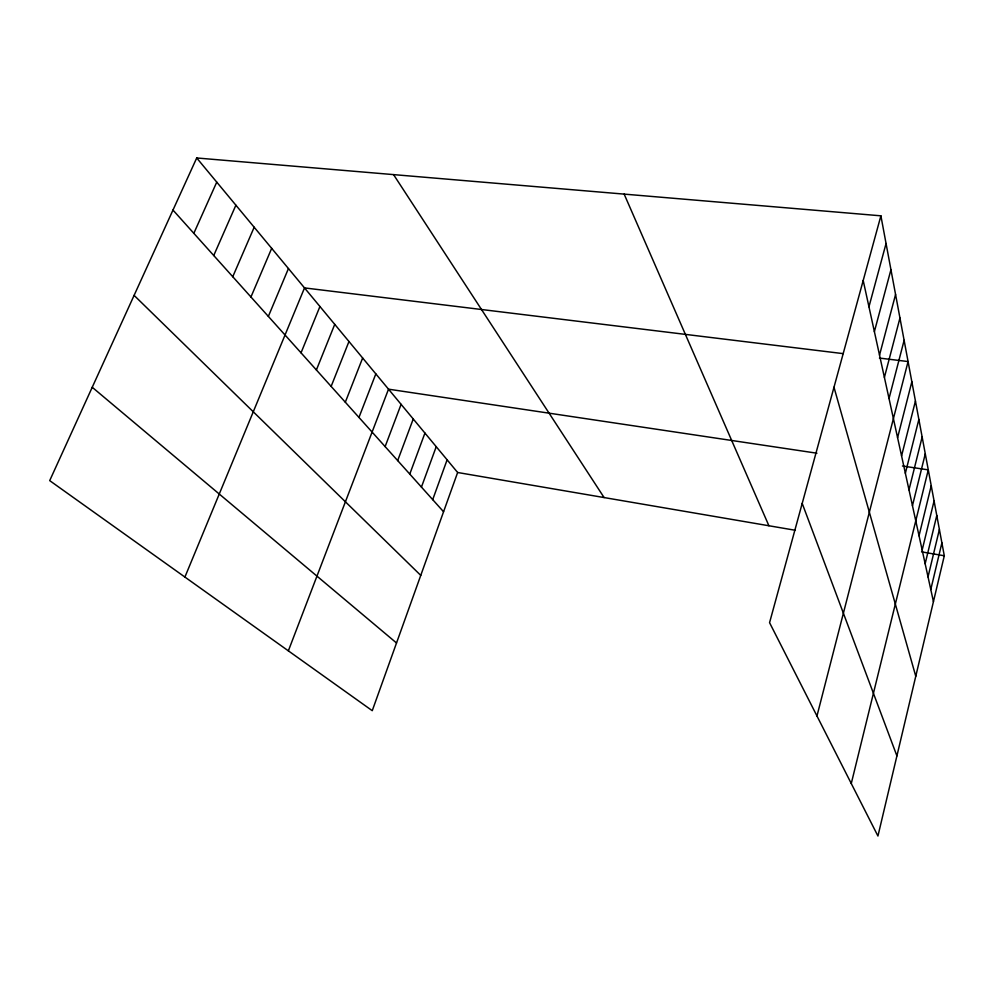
<?xml version="1.0" encoding="UTF-8"?>
<svg xmlns="http://www.w3.org/2000/svg" width="994" height="994" viewBox="0 0 994 994"><rect width="100%" height="100%" fill="white"/><g stroke="black" fill="none" stroke-linecap="round" stroke-linejoin="round"><path stroke-width="1.49" d="M880.895 215.822L944.3 555.77L877.938 836.029L769.567 622.666L880.895 215.822L196.713 157.971L49.7 480.624L372.253 710.685L457.638 472.498L196.713 157.971M930.782 589.529L941.89 542.873M925.153 563.784L936.783 515.476M928.023 576.918L939.392 529.454M922.159 550.08L934.074 500.914M919.028 535.778L931.241 485.731M851.274 783.52L928.284 469.864L902.465 466.012M912.455 505.685L925.277 453.786M908.988 489.856L922.146 436.987M905.36 473.281L918.866 419.431M901.57 455.923L915.437 401.042M897.582 437.72L911.846 381.771M816.969 715.978L908.081 361.555L879.441 358.064M889.021 398.532L904.118 340.321M884.399 377.397L899.955 317.993M879.528 355.131L895.569 294.485M874.385 331.623L890.947 269.685M868.955 306.786L886.064 243.505M432.701 499.647L447.114 459.812M421.444 487.085L436.229 446.679M409.776 474.088L424.935 433.073M397.675 460.595L413.243 418.971M385.125 446.604L401.104 404.347M288.359 650.846L388.517 389.176L816.931 453.214M358.958 417.43L375.831 373.881M345.316 402.222L362.648 358.002M331.139 386.405L348.969 341.501M316.39 369.967L334.742 324.355M301.033 352.845L319.931 306.5M184.909 577.067L304.512 287.912L843.136 353.628M268.355 316.403L288.446 268.542M250.948 296.995L271.685 248.338M232.758 276.717L254.178 227.241M213.735 255.52L235.889 205.199M193.83 233.317L216.754 182.126M457.638 472.498L795.362 530.287M921.55 551.869L944.3 555.77M92.231 387.275L396.531 642.994M134.103 295.38L420.76 575.389M172.968 210.057L443.572 511.761M393.549 174.609L604.103 497.559M624.157 194.116L768.909 525.751M802.208 503.411L896.911 755.9M833.991 387.238L915.772 676.268M863.202 280.482L933.441 601.643"/></g></svg>
